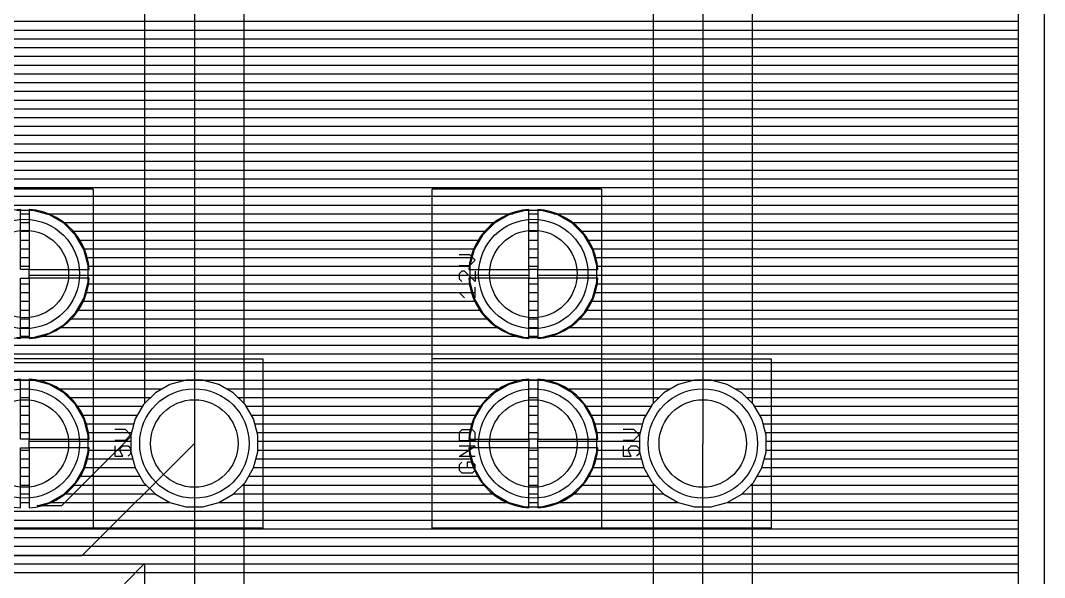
# Model space of a CAD drawing. Extents: x 0 to 5.05, y 0 to 8.75.
# Drawn here: x 3.177 to 5.05, y 3.975 to 4.994 of the extents above; entities that cross this region are included whole.
import ezdxf

# ---------------------------------------------------------------- set-up
doc = ezdxf.new("R2010")
doc.units = 0
for name, color, linetype in [('1', 22, 'CONTINUOUS'), ('16', 175, 'CONTINUOUS'), ('17', 82, 'CONTINUOUS'), ('20', 6, 'CONTINUOUS'), ('21', 253, 'CONTINUOUS'), ('23', 7, 'CONTINUOUS'), ('44', 253, 'CONTINUOUS'), ('51', 253, 'CONTINUOUS')]:
    doc.layers.add(name, color=color, linetype=linetype)

# ---------------------------------------------------------------- blocks, each defined once
blk = doc.blocks.new('ROUNDP')
blk.add_circle((0, 0), 0.5)

msp = doc.modelspace()

# ---------------------------------------------------------------- linework, layer by layer
at = {"layer": '1'}
for p, q in [((5.002, 8.702), (5.002, 0.048)), ((4.425, 5.15), (4.425, 4.22)), ((4.334, 5.076951), (4.334, 4.293049)), ((4.516, 4.293049), (4.516, 5.076951)), ((0.74357, 4.992), (4.334, 4.992)), ((4.516, 4.992), (5.002, 4.992)), ((0.734882, 4.976), (4.334, 4.976)), ((4.516, 4.976), (5.002, 4.976)), ((0.724049, 4.96), (4.334, 4.96)), ((4.516, 4.96), (5.002, 4.96)), ((0.681671, 4.928), (4.334, 4.928)), ((0.708049, 4.944), (4.334, 4.944)), ((4.516, 4.944), (5.002, 4.944)), ((4.516, 4.928), (5.002, 4.928)), ((0.476693, 4.912), (4.334, 4.912)), ((4.516, 4.912), (5.002, 4.912)), ((0.492693, 4.896), (4.334, 4.896)), ((4.516, 4.896), (5.002, 4.896)), ((0.508693, 4.88), (4.334, 4.88)), ((4.516, 4.88), (5.002, 4.88)), ((0.524693, 4.864), (4.334, 4.864)), ((4.516, 4.864), (5.002, 4.864)), ((0.540693, 4.848), (4.334, 4.848)), ((4.516, 4.848), (5.002, 4.848)), ((0.68167, 4.832), (4.334, 4.832)), ((0.708049, 4.816), (4.334, 4.816)), ((4.516, 4.832), (5.002, 4.832)), ((4.516, 4.816), (5.002, 4.816)), ((0.724049, 4.8), (4.334, 4.8)), ((4.516, 4.8), (5.002, 4.8)), ((0.734882, 4.784), (4.334, 4.784)), ((4.516, 4.784), (5.002, 4.784)), ((0.74357, 4.768), (4.334, 4.768)), ((4.516, 4.768), (5.002, 4.768)), ((0.747857, 4.752), (4.334, 4.752)), ((4.516, 4.752), (5.002, 4.752)), ((0.751, 4.736), (4.334, 4.736)), ((0.751, 4.72), (4.334, 4.72)), ((4.516, 4.736), (5.002, 4.736)), ((4.516, 4.72), (5.002, 4.72)), ((0.749465, 4.704), (4.334, 4.704)), ((4.516, 4.704), (5.002, 4.704)), ((0.745178, 4.688), (4.334, 4.688)), ((4.516, 4.688), (5.002, 4.688)), ((0.738346, 4.672), (4.334, 4.672)), ((4.516, 4.672), (5.002, 4.672)), ((0.729108, 4.656), (4.334, 4.656)), ((3.177, 4.647845), (3.165203, 4.646516)), ((3.177, 4.538), (3.177, 4.647845)), ((3.193, 4.647845), (3.193, 4.538)), ((3.204797, 4.646516), (3.193, 4.647845)), ((3.217718, 4.643567), (3.204797, 4.646516)), ((4.095203, 4.646516), (4.082282, 4.643567)), ((4.107, 4.647845), (4.095203, 4.646516)), ((4.107, 4.538), (4.107, 4.647845)), ((4.123, 4.647845), (4.123, 4.538)), ((4.134797, 4.646516), (4.123, 4.647845)), ((4.147718, 4.643567), (4.134797, 4.646516)), ((4.516, 4.656), (5.002, 4.656)), ((3.177, 4.64), (3.193, 4.64)), ((3.230228, 4.639189), (3.217718, 4.643567)), ((3.227911, 4.64), (4.072089, 4.64)), ((3.242169, 4.633439), (3.230228, 4.639189)), ((3.253391, 4.626388), (3.242169, 4.633439)), ((3.263753, 4.618124), (3.253391, 4.626388)), ((4.046609, 4.626388), (4.036247, 4.618124)), ((4.057831, 4.633439), (4.046609, 4.626388)), ((4.069772, 4.639189), (4.057831, 4.633439)), ((4.082282, 4.643567), (4.069772, 4.639189)), ((4.107, 4.64), (4.123, 4.64)), ((4.160228, 4.639189), (4.147718, 4.643567)), ((4.157911, 4.64), (4.334, 4.64)), ((4.172169, 4.633439), (4.160228, 4.639189)), ((4.183391, 4.626388), (4.172169, 4.633439)), ((4.193753, 4.618124), (4.183391, 4.626388)), ((4.516, 4.64), (5.002, 4.64)), ((3.177, 4.624), (3.193, 4.624)), ((3.177, 4.608), (3.193, 4.608)), ((3.256385, 4.624), (4.043615, 4.624)), ((3.273124, 4.608753), (3.263753, 4.618124)), ((3.281388, 4.598391), (3.273124, 4.608753)), ((3.273725, 4.608), (4.026275, 4.608)), ((4.026876, 4.608753), (4.018612, 4.598391)), ((4.036247, 4.618124), (4.026876, 4.608753)), ((4.107, 4.624), (4.123, 4.624)), ((4.107, 4.608), (4.123, 4.608)), ((4.186385, 4.624), (4.334, 4.624)), ((4.203124, 4.608753), (4.193753, 4.618124)), ((4.211388, 4.598391), (4.203124, 4.608753)), ((4.203725, 4.608), (4.334, 4.608)), ((4.516, 4.624), (5.002, 4.624)), ((4.516, 4.608), (5.002, 4.608)), ((3.177, 4.592), (3.193, 4.592)), ((3.288439, 4.587169), (3.281388, 4.598391)), ((3.285403, 4.592), (4.014597, 4.592)), ((4.018612, 4.598391), (4.011561, 4.587169)), ((4.107, 4.592), (4.123, 4.592)), ((4.218439, 4.587169), (4.211388, 4.598391)), ((4.215403, 4.592), (4.334, 4.592)), ((4.516, 4.592), (5.002, 4.592)), ((3.177, 4.576), (3.193, 4.576)), ((3.294189, 4.575228), (3.288439, 4.587169)), ((3.293818, 4.576), (4.006182, 4.576)), ((3.298567, 4.562718), (3.294189, 4.575228)), ((4.00581, 4.575228), (4.001433, 4.562718)), ((4.011561, 4.587169), (4.00581, 4.575228)), ((4.107, 4.576), (4.123, 4.576)), ((4.224189, 4.575228), (4.218439, 4.587169)), ((4.223818, 4.576), (4.334, 4.576)), ((4.228567, 4.562718), (4.224189, 4.575228)), ((4.516, 4.576), (5.002, 4.576)), ((3.177, 4.56), (3.193, 4.56)), ((3.301516, 4.549797), (3.298567, 4.562718)), ((3.299187, 4.56), (4.000813, 4.56)), ((4.001433, 4.562718), (3.998484, 4.549797)), ((4.107, 4.56), (4.123, 4.56)), ((4.231516, 4.549797), (4.228567, 4.562718)), ((4.229187, 4.56), (4.334, 4.56)), ((4.516, 4.56), (5.002, 4.56)), ((3.177, 4.544), (3.193, 4.544)), ((3.193, 4.538), (3.177, 4.538)), ((3.193, 4.522), (3.193, 4.538)), ((3.193, 4.538), (3.302845, 4.538)), ((3.302845, 4.538), (3.301516, 4.549797)), ((3.302169, 4.544), (3.997831, 4.544)), ((3.998484, 4.549797), (3.997155, 4.538)), ((3.997155, 4.538), (4.106999, 4.538)), ((4.106999, 4.538), (4.106999, 4.522)), ((4.107, 4.544), (4.123, 4.544)), ((4.123, 4.538), (4.107, 4.538)), ((4.123, 4.522), (4.123, 4.538)), ((4.123, 4.538), (4.232845, 4.538)), ((4.232845, 4.538), (4.231516, 4.549797)), ((4.232169, 4.544), (4.334, 4.544)), ((4.516, 4.544), (5.002, 4.544)), ((3.177, 4.412155), (3.177, 4.521999)), ((3.177, 4.521999), (3.193, 4.521999)), ((3.193, 4.528), (4.106999, 4.528)), ((3.302845, 4.522), (3.193, 4.522)), ((3.193, 4.521999), (3.193, 4.412155)), ((3.301516, 4.510203), (3.302845, 4.522)), ((4.106999, 4.522), (3.997155, 4.522)), ((3.997155, 4.522), (3.998484, 4.510203)), ((4.107, 4.412155), (4.107, 4.521999)), ((4.107, 4.521999), (4.123, 4.521999)), ((4.123, 4.528), (4.334, 4.528)), ((4.232845, 4.522), (4.123, 4.522)), ((4.123, 4.521999), (4.123, 4.412155)), ((4.231516, 4.510203), (4.232845, 4.522)), ((4.516, 4.528), (5.002, 4.528)), ((3.177, 4.512), (3.193, 4.512)), ((3.177, 4.496), (3.193, 4.496)), ((3.294189, 4.484772), (3.298567, 4.497282)), ((3.298118, 4.496), (4.001882, 4.496)), ((3.298567, 4.497282), (3.301516, 4.510203)), ((3.301718, 4.512), (3.998281, 4.512)), ((3.998484, 4.510203), (4.001433, 4.497282)), ((4.001433, 4.497282), (4.00581, 4.484772)), ((4.107, 4.512), (4.123, 4.512)), ((4.107, 4.496), (4.123, 4.496)), ((4.224189, 4.484772), (4.228567, 4.497282)), ((4.228118, 4.496), (4.334, 4.496)), ((4.228567, 4.497282), (4.231516, 4.510203)), ((4.231718, 4.512), (4.334, 4.512)), ((4.516, 4.512), (5.002, 4.512)), ((4.516, 4.496), (5.002, 4.496)), ((3.177, 4.48), (3.193, 4.48)), ((3.288439, 4.472831), (3.294189, 4.484772)), ((3.291891, 4.48), (4.008109, 4.48)), ((4.00581, 4.484772), (4.011561, 4.472831)), ((4.107, 4.48), (4.123, 4.48)), ((4.218439, 4.472831), (4.224189, 4.484772)), ((4.221891, 4.48), (4.334, 4.48)), ((4.516, 4.48), (5.002, 4.48)), ((3.177, 4.464), (3.193, 4.464)), ((3.273124, 4.451247), (3.281388, 4.461609)), ((3.281388, 4.461609), (3.288439, 4.472831)), ((3.28289, 4.464), (4.01711, 4.464)), ((4.011561, 4.472831), (4.018612, 4.461609)), ((4.018612, 4.461609), (4.026876, 4.451247)), ((4.107, 4.464), (4.123, 4.464)), ((4.203124, 4.451247), (4.211388, 4.461609)), ((4.211388, 4.461609), (4.218439, 4.472831)), ((4.21289, 4.464), (4.334, 4.464)), ((4.516, 4.464), (5.002, 4.464)), ((3.177, 4.448), (3.193, 4.448)), ((3.253391, 4.433612), (3.263753, 4.441876)), ((3.263753, 4.441876), (3.273124, 4.451247)), ((3.269877, 4.448), (4.030123, 4.448)), ((4.026876, 4.451247), (4.036247, 4.441876)), ((4.036247, 4.441876), (4.046609, 4.433612)), ((4.107, 4.448), (4.123, 4.448)), ((4.183391, 4.433612), (4.193753, 4.441876)), ((4.193753, 4.441876), (4.203124, 4.451247)), ((4.199877, 4.448), (4.334, 4.448)), ((4.516, 4.448), (5.002, 4.448)), ((3.177, 4.432), (3.193, 4.432)), ((3.217718, 4.416433), (3.230228, 4.42081)), ((3.230228, 4.42081), (3.242169, 4.426561)), ((3.242169, 4.426561), (3.253391, 4.433612)), ((3.250825, 4.432), (4.049175, 4.432)), ((4.046609, 4.433612), (4.057831, 4.426561)), ((4.057831, 4.426561), (4.069772, 4.42081)), ((4.069772, 4.42081), (4.082282, 4.416433)), ((4.107, 4.432), (4.123, 4.432)), ((4.147718, 4.416433), (4.160228, 4.42081)), ((4.160228, 4.42081), (4.172169, 4.426561)), ((4.172169, 4.426561), (4.183391, 4.433612)), ((4.180825, 4.432), (4.334, 4.432)), ((4.516, 4.432), (5.002, 4.432)), ((3.165203, 4.413484), (3.177, 4.412155)), ((3.177, 4.416), (3.193, 4.416)), ((3.193, 4.412155), (3.204797, 4.413484)), ((3.204797, 4.413484), (3.217718, 4.416433)), ((3.21582, 4.416), (4.084179, 4.416)), ((4.082282, 4.416433), (4.095203, 4.413484)), ((4.095203, 4.413484), (4.107, 4.412155)), ((4.107, 4.416), (4.123, 4.416)), ((4.123, 4.412155), (4.134797, 4.413484)), ((4.134797, 4.413484), (4.147718, 4.416433)), ((4.14582, 4.416), (4.334, 4.416)), ((4.516, 4.416), (5.002, 4.416)), ((0.746785, 4.384), (4.334, 4.384)), ((0.751, 4.4), (4.334, 4.4)), ((4.516, 4.4), (5.002, 4.4)), ((4.516, 4.384), (5.002, 4.384)), ((0.74181, 4.368), (4.334, 4.368)), ((4.516, 4.368), (5.002, 4.368)), ((0.732572, 4.352), (4.334, 4.352)), ((4.516, 4.352), (5.002, 4.352)), ((0.720049, 4.336), (4.334, 4.336)), ((3.200272, 4.336), (3.169728, 4.336)), ((3.229774, 4.328095), (3.200272, 4.336)), ((3.256226, 4.312823), (3.229774, 4.328095)), ((3.450226, 4.328095), (3.423774, 4.312823)), ((3.479728, 4.336), (3.450226, 4.328095)), ((3.510272, 4.336), (3.479728, 4.336)), ((3.539774, 4.328095), (3.510272, 4.336)), ((3.566226, 4.312823), (3.539774, 4.328095)), ((4.070226, 4.328095), (4.043774, 4.312823)), ((4.099728, 4.336), (4.070226, 4.328095)), ((4.130272, 4.336), (4.099728, 4.336)), ((4.159774, 4.328095), (4.130272, 4.336)), ((4.186226, 4.312823), (4.159774, 4.328095)), ((4.516, 4.336), (5.002, 4.336)), ((3.243795, 4.32), (3.436205, 4.32)), ((3.277823, 4.291226), (3.256226, 4.312823)), ((3.423774, 4.312823), (3.402177, 4.291226)), ((3.553795, 4.32), (4.056205, 4.32)), ((3.587823, 4.291226), (3.566226, 4.312823)), ((4.043774, 4.312823), (4.022177, 4.291226)), ((4.173795, 4.32), (4.334, 4.32)), ((4.207823, 4.291226), (4.186226, 4.312823)), ((4.516, 4.32), (5.002, 4.32)), ((3.265049, 4.304), (3.414951, 4.304)), ((3.293095, 4.264774), (3.277823, 4.291226)), ((3.402177, 4.291226), (3.386905, 4.264774)), ((3.575049, 4.304), (4.034951, 4.304)), ((3.603095, 4.264774), (3.587823, 4.291226)), ((4.022177, 4.291226), (4.006905, 4.264774)), ((4.195049, 4.304), (4.334, 4.304)), ((4.223095, 4.264774), (4.207823, 4.291226)), ((4.332177, 4.291226), (4.316905, 4.264774)), ((4.334, 4.293049), (4.332177, 4.291226)), ((4.516, 4.304), (5.002, 4.304)), ((4.517823, 4.291226), (4.516, 4.293049)), ((4.533095, 4.264774), (4.517823, 4.291226)), ((3.279685, 4.288), (3.400315, 4.288)), ((3.288923, 4.272), (3.391077, 4.272)), ((3.589685, 4.288), (4.020315, 4.288)), ((3.598923, 4.272), (4.011077, 4.272)), ((4.209685, 4.288), (4.330315, 4.288)), ((4.218923, 4.272), (4.321077, 4.272)), ((4.519685, 4.288), (5.002, 4.288)), ((4.528923, 4.272), (5.002, 4.272)), ((3.301, 4.235272), (3.293095, 4.264774)), ((3.295446, 4.256), (3.384554, 4.256)), ((3.386905, 4.264774), (3.379, 4.235272)), ((3.611, 4.235272), (3.603095, 4.264774)), ((3.605446, 4.256), (4.004554, 4.256)), ((4.006905, 4.264774), (3.999, 4.235272)), ((4.231, 4.235272), (4.223095, 4.264774)), ((4.225446, 4.256), (4.314554, 4.256)), ((4.316905, 4.264774), (4.309, 4.235272)), ((4.541, 4.235272), (4.533095, 4.264774)), ((4.535446, 4.256), (5.002, 4.256)), ((3.299733, 4.24), (3.380267, 4.24)), ((3.301, 4.204728), (3.301, 4.235272)), ((3.379, 4.235272), (3.379, 4.232693)), ((3.609733, 4.24), (4.000267, 4.24)), ((3.611, 4.204728), (3.611, 4.235272)), ((3.999, 4.235272), (3.999, 4.204728)), ((4.229733, 4.24), (4.310267, 4.24)), ((4.231, 4.204728), (4.231, 4.235272)), ((4.309, 4.235272), (4.309, 4.204728)), ((4.539733, 4.24), (5.002, 4.24)), ((4.541, 4.204728), (4.541, 4.235272)), ((3.379, 4.232693), (3.252307, 4.106)), ((3.29, 4.015), (3.495, 4.22)), ((3.301, 4.224), (3.370307, 4.224)), ((3.495, 4.22), (3.495, 3.29)), ((3.611, 4.224), (3.999, 4.224)), ((4.231, 4.224), (4.309, 4.224)), ((4.541, 4.224), (5.002, 4.224)), ((3.293095, 4.175226), (3.301, 4.204728)), ((3.301, 4.208), (3.354307, 4.208)), ((3.603095, 4.175226), (3.611, 4.204728)), ((3.611, 4.208), (3.999, 4.208)), ((3.999, 4.204728), (4.006905, 4.175226)), ((4.223095, 4.175226), (4.231, 4.204728)), ((4.231, 4.208), (4.309, 4.208)), ((4.309, 4.204728), (4.316905, 4.175226)), ((4.533095, 4.175226), (4.541, 4.204728)), ((4.541, 4.208), (5.002, 4.208)), ((3.297589, 4.192), (3.338307, 4.192)), ((3.607589, 4.192), (4.00241, 4.192)), ((4.227589, 4.192), (4.31241, 4.192)), ((4.537589, 4.192), (5.002, 4.192)), ((3.277823, 4.148774), (3.293095, 4.175226)), ((3.284304, 4.16), (3.306307, 4.16)), ((3.293302, 4.176), (3.322307, 4.176)), ((3.587823, 4.148774), (3.603095, 4.175226)), ((3.594304, 4.16), (4.015696, 4.16)), ((3.603302, 4.176), (4.006698, 4.176)), ((4.006905, 4.175226), (4.022177, 4.148774)), ((4.207823, 4.148774), (4.223095, 4.175226)), ((4.214304, 4.16), (4.325696, 4.16)), ((4.223302, 4.176), (4.316698, 4.176)), ((4.316905, 4.175226), (4.332177, 4.148774)), ((4.517823, 4.148774), (4.533095, 4.175226)), ((4.524304, 4.16), (5.002, 4.16)), ((4.533302, 4.176), (5.002, 4.176)), ((3.256226, 4.127177), (3.277823, 4.148774)), ((3.273049, 4.144), (3.290307, 4.144)), ((3.586, 4.146951), (3.587823, 4.148774)), ((3.586, 3.363049), (3.586, 4.146951)), ((3.586, 4.144), (4.026951, 4.144)), ((4.022177, 4.148774), (4.043774, 4.127177)), ((4.186226, 4.127177), (4.207823, 4.148774)), ((4.203049, 4.144), (4.336951, 4.144)), ((4.332177, 4.148774), (4.353774, 4.127177)), ((4.496226, 4.127177), (4.517823, 4.148774)), ((4.513049, 4.144), (5.002, 4.144)), ((3.229774, 4.111905), (3.256226, 4.127177)), ((3.257049, 4.128), (3.274307, 4.128)), ((3.586, 4.128), (4.042951, 4.128)), ((4.043774, 4.127177), (4.070226, 4.111905)), ((4.159774, 4.111905), (4.186226, 4.127177)), ((4.187049, 4.128), (4.352951, 4.128)), ((4.353774, 4.127177), (4.380226, 4.111905)), ((4.469774, 4.111905), (4.496226, 4.127177)), ((4.497049, 4.128), (5.002, 4.128)), ((3.207735, 4.106), (3.229774, 4.111905)), ((3.252307, 4.106), (3.207735, 4.106)), ((3.229938, 4.112), (3.258307, 4.112)), ((3.586, 4.112), (4.070061, 4.112)), ((4.070226, 4.111905), (4.099728, 4.104)), ((4.099728, 4.104), (4.130272, 4.104)), ((4.130272, 4.104), (4.159774, 4.111905)), ((4.159938, 4.112), (4.380061, 4.112)), ((4.380226, 4.111905), (4.409728, 4.104)), ((4.409728, 4.104), (4.440272, 4.104)), ((4.440272, 4.104), (4.469774, 4.111905)), ((4.469938, 4.112), (5.002, 4.112)), ((3.586, 4.096), (5.002, 4.096)), ((3.586, 4.08), (5.002, 4.08)), ((3.586, 4.064), (5.002, 4.064)), ((3.586, 4.048), (5.002, 4.048)), ((3.586, 4.032), (5.002, 4.032)), ((2.58, 4.015), (3.29, 4.015)), ((3.586, 4.016), (5.002, 4.016)), ((3.367146, 3.963453), (3.404, 4.000307)), ((3.403693, 4), (3.404, 4)), ((3.404, 4.000307), (3.404, 3.363049)), ((3.586, 4), (5.002, 4)), ((3.387693, 3.984), (3.404, 3.984)), ((3.586, 3.984), (5.002, 3.984))]:
    msp.add_line(p, q, dxfattribs=at)
at = {"layer": '16'}
for p, q in [((5.002, 8.702), (5.002, 0.048)), ((3.495, 5.15), (3.495, 4.22)), ((3.404, 5.076951), (3.404, 4.293049)), ((3.586, 4.293049), (3.586, 5.076951)), ((2.466, 4.992), (3.404, 4.992)), ((3.586, 4.992), (5.002, 4.992)), ((2.466, 4.976), (3.404, 4.976)), ((3.586, 4.976), (5.002, 4.976)), ((2.466, 4.96), (3.404, 4.96)), ((3.586, 4.96), (5.002, 4.96)), ((2.466, 4.944), (3.404, 4.944)), ((2.466, 4.928), (3.404, 4.928)), ((3.586, 4.944), (5.002, 4.944)), ((3.586, 4.928), (5.002, 4.928)), ((2.466, 4.912), (3.404, 4.912)), ((3.586, 4.912), (5.002, 4.912)), ((2.466, 4.896), (3.404, 4.896)), ((3.586, 4.896), (5.002, 4.896)), ((2.466, 4.88), (3.404, 4.88)), ((3.586, 4.88), (5.002, 4.88)), ((2.466, 4.864), (3.404, 4.864)), ((3.586, 4.864), (5.002, 4.864)), ((2.466, 4.848), (3.404, 4.848)), ((3.586, 4.848), (5.002, 4.848)), ((2.466, 4.832), (3.404, 4.832)), ((2.466, 4.816), (3.404, 4.816)), ((3.586, 4.832), (5.002, 4.832)), ((3.586, 4.816), (5.002, 4.816)), ((2.466, 4.8), (3.404, 4.8)), ((3.586, 4.8), (5.002, 4.8)), ((2.466, 4.784), (3.404, 4.784)), ((3.586, 4.784), (5.002, 4.784)), ((2.466, 4.768), (3.404, 4.768)), ((3.586, 4.768), (5.002, 4.768)), ((2.466, 4.752), (3.404, 4.752)), ((3.586, 4.752), (5.002, 4.752)), ((2.466, 4.736), (3.404, 4.736)), ((2.466, 4.72), (3.404, 4.72)), ((3.586, 4.736), (5.002, 4.736)), ((3.586, 4.72), (5.002, 4.72)), ((2.466, 4.704), (3.404, 4.704)), ((3.586, 4.704), (5.002, 4.704)), ((2.466, 4.688), (3.404, 4.688)), ((3.586, 4.688), (5.002, 4.688)), ((2.466, 4.672), (3.404, 4.672)), ((3.586, 4.672), (5.002, 4.672)), ((2.466, 4.656), (3.404, 4.656)), ((3.200272, 4.646), (3.169728, 4.646)), ((3.229774, 4.638095), (3.200272, 4.646)), ((3.586, 4.656), (5.002, 4.656)), ((4.099728, 4.646), (4.070226, 4.638095)), ((4.130272, 4.646), (4.099728, 4.646)), ((4.159774, 4.638095), (4.130272, 4.646)), ((3.222664, 4.64), (3.404, 4.64)), ((3.256226, 4.622823), (3.229774, 4.638095)), ((3.586, 4.64), (4.077336, 4.64)), ((4.070226, 4.638095), (4.043774, 4.622823)), ((4.152664, 4.64), (5.002, 4.64)), ((4.186226, 4.622823), (4.159774, 4.638095)), ((3.254187, 4.624), (3.404, 4.624)), ((3.277823, 4.601226), (3.256226, 4.622823)), ((3.271049, 4.608), (3.404, 4.608)), ((3.586, 4.624), (4.045813, 4.624)), ((3.586, 4.608), (4.028951, 4.608)), ((4.043774, 4.622823), (4.022177, 4.601226)), ((4.184187, 4.624), (5.002, 4.624)), ((4.207823, 4.601226), (4.186226, 4.622823)), ((4.201049, 4.608), (5.002, 4.608)), ((3.293095, 4.574774), (3.277823, 4.601226)), ((3.283149, 4.592), (3.404, 4.592)), ((3.586, 4.592), (4.016851, 4.592)), ((4.022177, 4.601226), (4.006905, 4.574774)), ((4.223095, 4.574774), (4.207823, 4.601226)), ((4.213149, 4.592), (5.002, 4.592)), ((3.292387, 4.576), (3.404, 4.576)), ((3.301, 4.545272), (3.293095, 4.574774)), ((3.586, 4.576), (4.007613, 4.576)), ((4.006905, 4.574774), (3.999, 4.545272)), ((4.222387, 4.576), (5.002, 4.576)), ((4.231, 4.545272), (4.223095, 4.574774)), ((3.297054, 4.56), (3.404, 4.56)), ((3.586, 4.56), (4.002946, 4.56)), ((4.227054, 4.56), (5.002, 4.56)), ((3.301, 4.514728), (3.301, 4.545272)), ((3.301, 4.544), (3.404, 4.544)), ((3.586, 4.544), (3.999, 4.544)), ((3.999, 4.545272), (3.999, 4.514728)), ((4.231, 4.514728), (4.231, 4.545272)), ((4.231, 4.544), (5.002, 4.544)), ((3.293095, 4.485226), (3.301, 4.514728)), ((3.301, 4.528), (3.404, 4.528)), ((3.586, 4.528), (3.999, 4.528)), ((3.999, 4.514728), (4.006905, 4.485226)), ((4.223095, 4.485226), (4.231, 4.514728)), ((4.231, 4.528), (5.002, 4.528)), ((3.295982, 4.496), (3.404, 4.496)), ((3.300269, 4.512), (3.404, 4.512)), ((3.586, 4.512), (3.999731, 4.512)), ((3.586, 4.496), (4.004018, 4.496)), ((4.225982, 4.496), (5.002, 4.496)), ((4.230269, 4.512), (5.002, 4.512)), ((3.277823, 4.458774), (3.293095, 4.485226)), ((3.290078, 4.48), (3.404, 4.48)), ((3.586, 4.48), (4.009922, 4.48)), ((4.006905, 4.485226), (4.022177, 4.458774)), ((4.207823, 4.458774), (4.223095, 4.485226)), ((4.220078, 4.48), (5.002, 4.48)), ((3.256226, 4.437177), (3.277823, 4.458774)), ((3.28084, 4.464), (3.404, 4.464)), ((3.586, 4.464), (4.01916, 4.464)), ((4.022177, 4.458774), (4.043774, 4.437177)), ((4.186226, 4.437177), (4.207823, 4.458774)), ((4.21084, 4.464), (5.002, 4.464)), ((3.267049, 4.448), (3.404, 4.448)), ((3.586, 4.448), (4.032951, 4.448)), ((4.197049, 4.448), (5.002, 4.448)), ((3.200272, 4.414), (3.229774, 4.421905)), ((3.229774, 4.421905), (3.256226, 4.437177)), ((3.247259, 4.432), (3.404, 4.432)), ((3.586, 4.432), (4.052741, 4.432)), ((4.043774, 4.437177), (4.070226, 4.421905)), ((4.070226, 4.421905), (4.099728, 4.414)), ((4.130272, 4.414), (4.159774, 4.421905)), ((4.159774, 4.421905), (4.186226, 4.437177)), ((4.177259, 4.432), (5.002, 4.432)), ((3.169728, 4.414), (3.200272, 4.414)), ((3.207736, 4.416), (3.404, 4.416)), ((3.586, 4.416), (4.092264, 4.416)), ((4.099728, 4.414), (4.130272, 4.414)), ((4.137736, 4.416), (5.002, 4.416)), ((2.466, 4.4), (3.404, 4.4)), ((2.466, 4.384), (3.404, 4.384)), ((3.586, 4.4), (5.002, 4.4)), ((3.586, 4.384), (5.002, 4.384)), ((2.466, 4.368), (3.404, 4.368)), ((3.586, 4.368), (5.002, 4.368)), ((2.466, 4.352), (3.404, 4.352)), ((3.586, 4.352), (5.002, 4.352)), ((3.177, 4.337845), (3.165203, 4.336516)), ((3.177, 4.228), (3.177, 4.337845)), ((3.177, 4.336), (3.193, 4.336)), ((3.204797, 4.336516), (3.193, 4.337845)), ((3.193, 4.337845), (3.193, 4.228)), ((3.217718, 4.333567), (3.204797, 4.336516)), ((3.207058, 4.336), (3.404, 4.336)), ((3.230228, 4.329189), (3.217718, 4.333567)), ((3.242169, 4.323439), (3.230228, 4.329189)), ((3.586, 4.336), (4.092942, 4.336)), ((4.069772, 4.329189), (4.057831, 4.323439)), ((4.082282, 4.333567), (4.069772, 4.329189)), ((4.095203, 4.336516), (4.082282, 4.333567)), ((4.107, 4.337845), (4.095203, 4.336516)), ((4.107, 4.228), (4.107, 4.337845)), ((4.107, 4.336), (4.123, 4.336)), ((4.134797, 4.336516), (4.123, 4.337845)), ((4.123, 4.337845), (4.123, 4.228)), ((4.147718, 4.333567), (4.134797, 4.336516)), ((4.137058, 4.336), (5.002, 4.336)), ((4.160228, 4.329189), (4.147718, 4.333567)), ((4.172169, 4.323439), (4.160228, 4.329189)), ((4.380226, 4.328095), (4.353774, 4.312823)), ((4.409728, 4.336), (4.380226, 4.328095)), ((4.440272, 4.336), (4.409728, 4.336)), ((4.469774, 4.328095), (4.440272, 4.336)), ((4.496226, 4.312823), (4.469774, 4.328095)), ((3.177, 4.32), (3.193, 4.32)), ((3.253391, 4.316388), (3.242169, 4.323439)), ((3.247642, 4.32), (3.404, 4.32)), ((3.263753, 4.308124), (3.253391, 4.316388)), ((3.273124, 4.298753), (3.263753, 4.308124)), ((3.586, 4.32), (4.052358, 4.32)), ((4.036247, 4.308124), (4.026876, 4.298753)), ((4.046609, 4.316388), (4.036247, 4.308124)), ((4.057831, 4.323439), (4.046609, 4.316388)), ((4.107, 4.32), (4.123, 4.32)), ((4.183391, 4.316388), (4.172169, 4.323439)), ((4.177642, 4.32), (4.366205, 4.32)), ((4.193753, 4.308124), (4.183391, 4.316388)), ((4.203124, 4.298753), (4.193753, 4.308124)), ((4.353774, 4.312823), (4.332177, 4.291226)), ((4.483795, 4.32), (5.002, 4.32)), ((4.517823, 4.291226), (4.496226, 4.312823)), ((3.177, 4.304), (3.193, 4.304)), ((3.267877, 4.304), (3.404, 4.304)), ((3.281388, 4.288391), (3.273124, 4.298753)), ((3.402177, 4.291226), (3.386905, 4.264774)), ((3.404, 4.293049), (3.402177, 4.291226)), ((3.586, 4.304), (4.032123, 4.304)), ((3.587823, 4.291226), (3.586, 4.293049)), ((3.603095, 4.264774), (3.587823, 4.291226)), ((4.026876, 4.298753), (4.018612, 4.288391)), ((4.107, 4.304), (4.123, 4.304)), ((4.197877, 4.304), (4.344951, 4.304)), ((4.211388, 4.288391), (4.203124, 4.298753)), ((4.332177, 4.291226), (4.316905, 4.264774)), ((4.505049, 4.304), (5.002, 4.304)), ((4.533095, 4.264774), (4.517823, 4.291226)), ((3.177, 4.288), (3.193, 4.288)), ((3.177, 4.272), (3.193, 4.272)), ((3.288439, 4.277169), (3.281388, 4.288391)), ((3.281633, 4.288), (3.400315, 4.288)), ((3.294189, 4.265228), (3.288439, 4.277169)), ((3.290928, 4.272), (3.391077, 4.272)), ((3.589685, 4.288), (4.018367, 4.288)), ((3.598923, 4.272), (4.009072, 4.272)), ((4.011561, 4.277169), (4.00581, 4.265228)), ((4.018612, 4.288391), (4.011561, 4.277169)), ((4.107, 4.288), (4.123, 4.288)), ((4.107, 4.272), (4.123, 4.272)), ((4.218439, 4.277169), (4.211388, 4.288391)), ((4.211633, 4.288), (4.330315, 4.288)), ((4.224189, 4.265228), (4.218439, 4.277169)), ((4.220928, 4.272), (4.321077, 4.272)), ((4.519685, 4.288), (5.002, 4.288)), ((4.528923, 4.272), (5.002, 4.272)), ((3.177, 4.256), (3.193, 4.256)), ((3.298567, 4.252718), (3.294189, 4.265228)), ((3.297418, 4.256), (3.384554, 4.256)), ((3.301516, 4.239797), (3.298567, 4.252718)), ((3.386905, 4.264774), (3.379, 4.235272)), ((3.611, 4.235272), (3.603095, 4.264774)), ((3.605446, 4.256), (4.002582, 4.256)), ((4.001433, 4.252718), (3.998484, 4.239797)), ((4.00581, 4.265228), (4.001433, 4.252718)), ((4.107, 4.256), (4.123, 4.256)), ((4.228567, 4.252718), (4.224189, 4.265228)), ((4.227418, 4.256), (4.314554, 4.256)), ((4.231516, 4.239797), (4.228567, 4.252718)), ((4.316905, 4.264774), (4.309, 4.235272)), ((4.541, 4.235272), (4.533095, 4.264774)), ((4.535446, 4.256), (5.002, 4.256)), ((3.177, 4.24), (3.193, 4.24)), ((3.30147, 4.24), (3.380267, 4.24)), ((3.302845, 4.228), (3.301516, 4.239797)), ((3.379, 4.235272), (3.379, 4.204728)), ((3.609733, 4.24), (3.99853, 4.24)), ((3.611, 4.204728), (3.611, 4.235272)), ((3.998484, 4.239797), (3.997155, 4.228)), ((4.107, 4.24), (4.123, 4.24)), ((4.23147, 4.24), (4.310267, 4.24)), ((4.232845, 4.228), (4.231516, 4.239797)), ((4.309, 4.235272), (4.309, 4.204728)), ((4.539733, 4.24), (5.002, 4.24)), ((4.541, 4.204728), (4.541, 4.235272)), ((3.193, 4.228), (3.177, 4.228)), ((3.193, 4.212), (3.193, 4.228)), ((3.193, 4.228), (3.302845, 4.228)), ((3.193, 4.224), (3.379, 4.224)), ((3.611, 4.224), (4.106999, 4.224)), ((3.997155, 4.228), (4.106999, 4.228)), ((4.106999, 4.228), (4.106999, 4.212)), ((4.123, 4.228), (4.107, 4.228)), ((4.123, 4.212), (4.123, 4.228)), ((4.123, 4.228), (4.232845, 4.228)), ((4.123, 4.224), (4.309, 4.224)), ((4.425, 3.29), (4.425, 4.22)), ((4.541, 4.224), (5.002, 4.224)), ((3.177, 4.102155), (3.177, 4.211999)), ((3.177, 4.211999), (3.193, 4.211999)), ((3.177, 4.208), (3.193, 4.208)), ((3.302845, 4.212), (3.193, 4.212)), ((3.193, 4.211999), (3.193, 4.102155)), ((3.298567, 4.187282), (3.301516, 4.200203)), ((3.301516, 4.200203), (3.302845, 4.212)), ((3.302394, 4.208), (3.379, 4.208)), ((3.379, 4.204728), (3.386905, 4.175226)), ((3.603095, 4.175226), (3.611, 4.204728)), ((3.611, 4.208), (3.997605, 4.208)), ((4.106999, 4.212), (3.997155, 4.212)), ((3.997155, 4.212), (3.998484, 4.200203)), ((3.998484, 4.200203), (4.001433, 4.187282)), ((4.107, 4.102155), (4.107, 4.211999)), ((4.107, 4.211999), (4.123, 4.211999)), ((4.107, 4.208), (4.123, 4.208)), ((4.232845, 4.212), (4.123, 4.212)), ((4.123, 4.211999), (4.123, 4.102155)), ((4.228567, 4.187282), (4.231516, 4.200203)), ((4.231516, 4.200203), (4.232845, 4.212)), ((4.232394, 4.208), (4.309, 4.208)), ((4.309, 4.204728), (4.316905, 4.175226)), ((4.533095, 4.175226), (4.541, 4.204728)), ((4.541, 4.208), (5.002, 4.208)), ((3.177, 4.192), (3.193, 4.192)), ((3.294189, 4.174772), (3.298567, 4.187282)), ((3.299644, 4.192), (3.38241, 4.192)), ((3.607589, 4.192), (4.000356, 4.192)), ((4.001433, 4.187282), (4.00581, 4.174772)), ((4.107, 4.192), (4.123, 4.192)), ((4.224189, 4.174772), (4.228567, 4.187282)), ((4.229644, 4.192), (4.31241, 4.192)), ((4.537589, 4.192), (5.002, 4.192)), ((3.177, 4.176), (3.193, 4.176)), ((3.177, 4.16), (3.193, 4.16)), ((3.281388, 4.151609), (3.288439, 4.162831)), ((3.28666, 4.16), (3.395696, 4.16)), ((3.288439, 4.162831), (3.294189, 4.174772)), ((3.294619, 4.176), (3.386698, 4.176)), ((3.386905, 4.175226), (3.402177, 4.148774)), ((3.587823, 4.148774), (3.603095, 4.175226)), ((3.594304, 4.16), (4.01334, 4.16)), ((3.603302, 4.176), (4.005381, 4.176)), ((4.00581, 4.174772), (4.011561, 4.162831)), ((4.011561, 4.162831), (4.018612, 4.151609)), ((4.107, 4.176), (4.123, 4.176)), ((4.107, 4.16), (4.123, 4.16)), ((4.211388, 4.151609), (4.218439, 4.162831)), ((4.21666, 4.16), (4.325696, 4.16)), ((4.218439, 4.162831), (4.224189, 4.174772)), ((4.224619, 4.176), (4.316698, 4.176)), ((4.316905, 4.175226), (4.332177, 4.148774)), ((4.517823, 4.148774), (4.533095, 4.175226)), ((4.524304, 4.16), (5.002, 4.16)), ((4.533302, 4.176), (5.002, 4.176)), ((3.177, 4.144), (3.193, 4.144)), ((3.263753, 4.131876), (3.273124, 4.141247)), ((3.273124, 4.141247), (3.281388, 4.151609)), ((3.27532, 4.144), (3.406951, 4.144)), ((3.402177, 4.148774), (3.423774, 4.127177)), ((3.566226, 4.127177), (3.587823, 4.148774)), ((3.583049, 4.144), (4.02468, 4.144)), ((4.018612, 4.151609), (4.026876, 4.141247)), ((4.026876, 4.141247), (4.036247, 4.131876)), ((4.107, 4.144), (4.123, 4.144)), ((4.193753, 4.131876), (4.203124, 4.141247)), ((4.203124, 4.141247), (4.211388, 4.151609)), ((4.20532, 4.144), (4.334, 4.144)), ((4.332177, 4.148774), (4.334, 4.146951)), ((4.334, 4.146951), (4.334, 3.363049)), ((4.516, 4.146951), (4.517823, 4.148774)), ((4.516, 3.363049), (4.516, 4.146951)), ((4.516, 4.144), (5.002, 4.144)), ((3.177, 4.128), (3.193, 4.128)), ((3.242169, 4.116561), (3.253391, 4.123612)), ((3.253391, 4.123612), (3.263753, 4.131876)), ((3.258893, 4.128), (3.422951, 4.128)), ((3.423774, 4.127177), (3.450226, 4.111905)), ((3.539774, 4.111905), (3.566226, 4.127177)), ((3.567049, 4.128), (4.041107, 4.128)), ((4.036247, 4.131876), (4.046609, 4.123612)), ((4.046609, 4.123612), (4.057831, 4.116561)), ((4.107, 4.128), (4.123, 4.128)), ((4.172169, 4.116561), (4.183391, 4.123612)), ((4.183391, 4.123612), (4.193753, 4.131876)), ((4.188893, 4.128), (4.334, 4.128)), ((4.516, 4.128), (5.002, 4.128)), ((3.165203, 4.103484), (3.177, 4.102155)), ((3.177, 4.112), (3.193, 4.112)), ((3.193, 4.102155), (3.204797, 4.103484)), ((3.204797, 4.103484), (3.217718, 4.106433)), ((3.217718, 4.106433), (3.230228, 4.11081)), ((3.230228, 4.11081), (3.242169, 4.116561)), ((3.232698, 4.112), (3.450061, 4.112)), ((3.450226, 4.111905), (3.479728, 4.104)), ((3.479728, 4.104), (3.510272, 4.104)), ((3.510272, 4.104), (3.539774, 4.111905)), ((3.539938, 4.112), (4.067302, 4.112)), ((4.057831, 4.116561), (4.069772, 4.11081)), ((4.069772, 4.11081), (4.082282, 4.106433)), ((4.082282, 4.106433), (4.095203, 4.103484)), ((4.095203, 4.103484), (4.107, 4.102155)), ((4.107, 4.112), (4.123, 4.112)), ((4.123, 4.102155), (4.134797, 4.103484)), ((4.134797, 4.103484), (4.147718, 4.106433)), ((4.147718, 4.106433), (4.160228, 4.11081)), ((4.160228, 4.11081), (4.172169, 4.116561)), ((4.162698, 4.112), (4.334, 4.112)), ((4.516, 4.112), (5.002, 4.112)), ((0.751, 4.096), (4.334, 4.096)), ((4.516, 4.096), (5.002, 4.096)), ((0.748393, 4.08), (4.334, 4.08)), ((4.516, 4.08), (5.002, 4.08)), ((0.736036, 4.048), (4.334, 4.048)), ((0.744106, 4.064), (4.334, 4.064)), ((4.516, 4.064), (5.002, 4.064)), ((4.516, 4.048), (5.002, 4.048)), ((0.726049, 4.032), (4.334, 4.032)), ((4.516, 4.032), (5.002, 4.032)), ((0.710049, 4.016), (4.334, 4.016)), ((4.516, 4.016), (5.002, 4.016)), ((0.685135, 4), (4.334, 4)), ((4.516, 4), (5.002, 4)), ((0.264693, 3.984), (4.334, 3.984)), ((4.516, 3.984), (5.002, 3.984))]:
    msp.add_line(p, q, dxfattribs=at)
at = {"layer": '20'}
msp.add_line((5.05, 0), (5.05, 8.75), dxfattribs=at)
at = {"layer": '21'}
for p, q in [((3.998825, 4.56478), (3.979475, 4.56478)), ((4.0085, 4.555105), (3.998825, 4.56478)), ((3.998825, 4.54543), (4.0085, 4.555105)), ((3.979475, 4.54543), (3.998825, 4.54543)), ((3.984313, 4.535315), (3.979475, 4.530477)), ((3.98915, 4.535315), (3.984313, 4.535315)), ((4.0085, 4.515965), (3.98915, 4.535315)), ((4.0085, 4.535315), (4.0085, 4.515965)), ((3.979475, 4.530477), (3.979475, 4.520803)), ((3.979475, 4.520803), (3.984313, 4.515965)), ((3.98915, 4.4865), (3.979475, 4.496175)), ((3.979475, 4.496175), (4.0085, 4.496175)), ((4.0085, 4.4865), (4.0085, 4.50585)), ((3.368825, 4.245315), (3.349475, 4.245315)), ((3.3785, 4.23564), (3.368825, 4.245315)), ((3.368825, 4.225965), (3.3785, 4.23564)), ((3.984313, 4.24478), (3.979475, 4.239943)), ((3.979475, 4.239943), (3.979475, 4.22543)), ((4.003663, 4.24478), (3.984313, 4.24478)), ((4.0085, 4.239943), (4.003663, 4.24478)), ((4.0085, 4.22543), (4.0085, 4.239943)), ((4.298825, 4.245315), (4.279475, 4.245315)), ((4.3085, 4.23564), (4.298825, 4.245315)), ((4.298825, 4.225965), (4.3085, 4.23564)), ((3.349475, 4.225965), (3.368825, 4.225965)), ((3.349475, 4.21585), (3.349475, 4.1965)), ((3.35915, 4.211012), (3.363988, 4.21585)), ((3.363988, 4.21585), (3.373663, 4.21585)), ((3.373663, 4.21585), (3.3785, 4.211012)), ((3.979475, 4.22543), (4.0085, 4.22543)), ((3.979475, 4.195965), (4.0085, 4.215315)), ((4.0085, 4.215315), (3.979475, 4.215315)), ((4.279475, 4.225965), (4.298825, 4.225965)), ((4.279475, 4.21585), (4.279475, 4.1965)), ((4.28915, 4.211012), (4.293988, 4.21585)), ((4.293988, 4.21585), (4.303663, 4.21585)), ((4.303663, 4.21585), (4.3085, 4.211012)), ((3.349475, 4.1965), (3.363988, 4.1965)), ((3.35915, 4.206175), (3.35915, 4.211012)), ((3.363988, 4.1965), (3.35915, 4.206175)), ((3.3785, 4.201337), (3.373663, 4.1965)), ((3.3785, 4.211012), (3.3785, 4.201337)), ((4.0085, 4.195965), (3.979475, 4.195965)), ((4.279475, 4.1965), (4.293988, 4.1965)), ((4.28915, 4.206175), (4.28915, 4.211012)), ((4.293988, 4.1965), (4.28915, 4.206175)), ((4.3085, 4.201337), (4.303663, 4.1965)), ((4.3085, 4.211012), (4.3085, 4.201337)), ((3.984313, 4.18585), (3.979475, 4.181012)), ((3.979475, 4.181012), (3.979475, 4.171337)), ((4.003663, 4.18585), (3.993988, 4.18585)), ((3.993988, 4.18585), (3.993988, 4.176175)), ((4.0085, 4.181012), (4.003663, 4.18585)), ((4.0085, 4.171337), (4.0085, 4.181012)), ((3.979475, 4.171337), (3.984313, 4.1665)), ((3.984313, 4.1665), (4.003663, 4.1665)), ((4.003663, 4.1665), (4.0085, 4.171337))]:
    msp.add_line(p, q, dxfattribs=at)
at = {"layer": '23'}
msp.add_point((3.93, 4.065), dxfattribs=at)
at = {"layer": '44'}
for centre in [(3.185, 4.53), (4.115, 4.53), (3.185, 4.22), (3.495, 4.22), (4.115, 4.22), (4.425, 4.22)]:
    msp.add_circle(centre, 0.08, dxfattribs=at)
at = {"layer": '51'}
for p, q in [((3.31, 4.685), (3, 4.685)), ((3.31, 4.685), (3.31, 4.375)), ((3.93, 4.375), (3.93, 4.685)), ((4.24, 4.685), (3.93, 4.685)), ((4.24, 4.685), (4.24, 4.375)), ((3.31, 4.375), (3, 4.375)), ((3.31, 4.375), (3.31, 4.065)), ((3.31, 4.375), (3.62, 4.375)), ((3.62, 4.375), (3.62, 4.065)), ((3.93, 4.065), (3.93, 4.375)), ((4.24, 4.375), (3.93, 4.375)), ((4.24, 4.375), (4.24, 4.065)), ((4.24, 4.375), (4.55, 4.375)), ((4.55, 4.375), (4.55, 4.065)), ((3.31, 4.065), (3, 4.065)), ((3.62, 4.065), (3.31, 4.065)), ((4.24, 4.065), (3.93, 4.065)), ((4.55, 4.065), (4.24, 4.065))]:
    msp.add_line(p, q, dxfattribs=at)

# ---------------------------------------------------------------- block references
at = {"layer": '17', "xscale": 0.2, "yscale": 0.2}
for p in [(3.185, 4.53), (3.185, 4.53), (4.115, 4.53), (4.115, 4.53)]:
    msp.add_blockref('ROUNDP', p, dxfattribs=at)
at = {"layer": '17', "xscale": 0.2, "yscale": 0.2, "rotation": 90}
for p in [(3.185, 4.22), (3.185, 4.22), (3.495, 4.22), (3.495, 4.22), (4.115, 4.22), (4.115, 4.22), (4.425, 4.22), (4.425, 4.22)]:
    msp.add_blockref('ROUNDP', p, dxfattribs=at)

doc.saveas('drawing.dxf')
